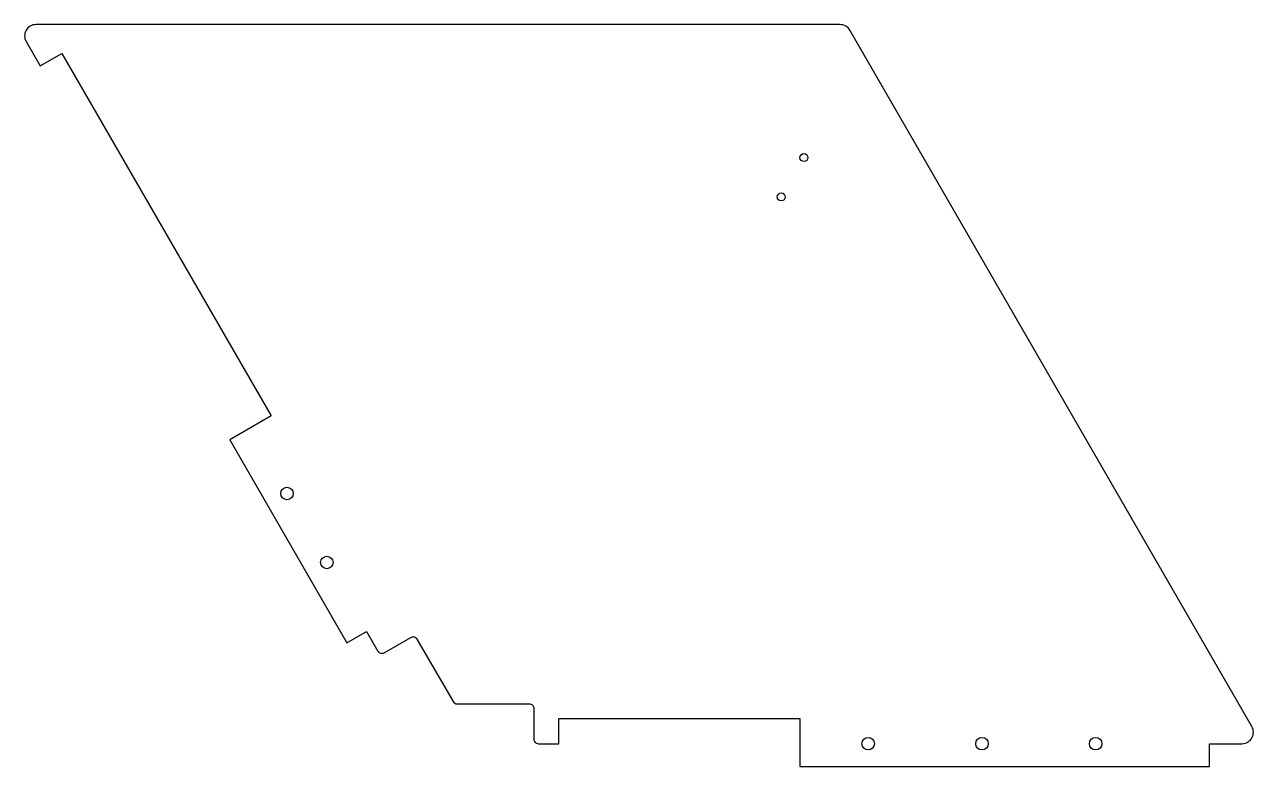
# Model space of a CAD drawing. Header units: millimetres. Extents: x -179 to 361, y -10 to 316.
import ezdxf

# ---------------------------------------------------------------- set-up
doc = ezdxf.new("R2010")
doc.units = ezdxf.units.MM

msp = doc.modelspace()

# ---------------------------------------------------------------- linework, layer by layer
msp.add_lwpolyline([(56, 0), (56, 11), (162, 11), (162, -10), (342, -10), (342, 0), (356.34, 0, 0.57735), (360.67, 7.5), (183.94, 313.6, 0.267949), (179.61, 316.1), (-173.84, 316.1, 0.57735), (-178.17, 308.6), (-172, 297.91), (-162.47, 303.41), (-70.47, 144.06), (-88.66, 133.56), (-37.16, 44.36), (-28.5, 49.36), (-23.5, 40.7, 0.414214), (-20.77, 39.97), (-9.08, 46.72, -0.414214), (-6.34, 45.99), (9.53, 18.5, 0.267949), (11.26, 17.5), (43, 17.5, -0.414214), (45, 15.5), (45, 2, 0.414214), (47, 0)], format="xyb", close=True)
for centre, radius in [((163.76, 257.64), 1.75), ((153.76, 240.32), 1.75), ((-63.5, 109.99), 2.75), ((-46, 79.67), 2.75), ((192, 0), 2.75), ((242, 0), 2.75), ((292, 0), 2.75)]:
    msp.add_circle(centre, radius)

doc.saveas('drawing.dxf')
